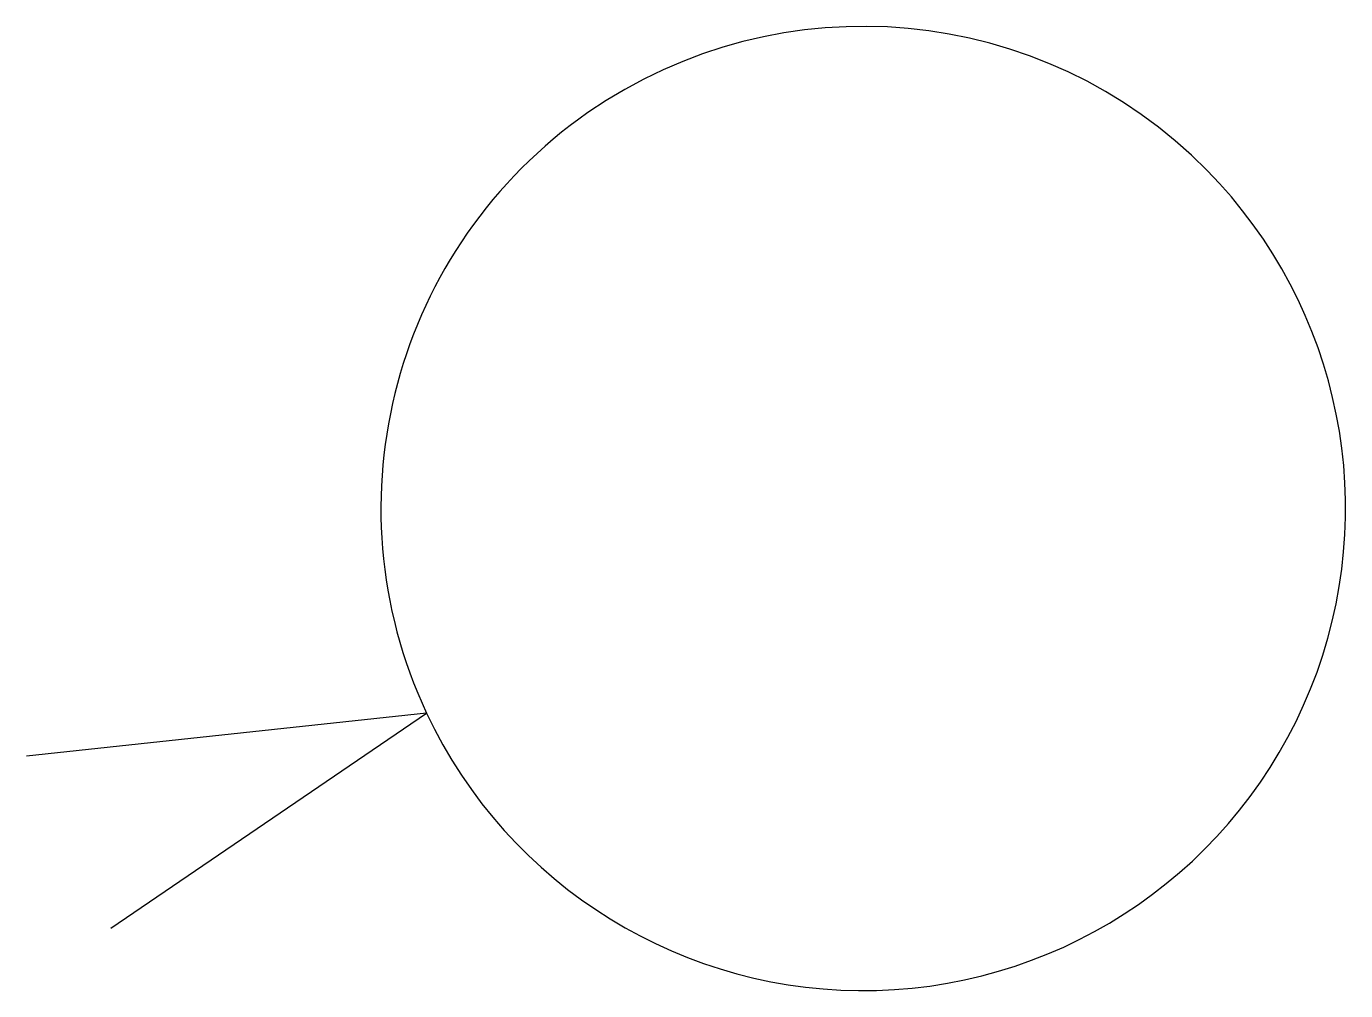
# Model space of a CAD drawing. Extents: x 133 to 545, y 106 to 407.
import ezdxf

# ---------------------------------------------------------------- set-up
doc = ezdxf.new("R2010")
doc.units = 0
doc.layers.get('0').update_dxf_attribs({"linetype": 'CONTINUOUS'})

msp = doc.modelspace()

# ---------------------------------------------------------------- linework, layer by layer
msp.add_lwpolyline([(159.44, 125.95), (257.96, 193, 1.185258), (501.44, 362.29, 0.843698), (257.96, 193), (133.15, 179.57)], format="xyb")

doc.saveas('drawing.dxf')
